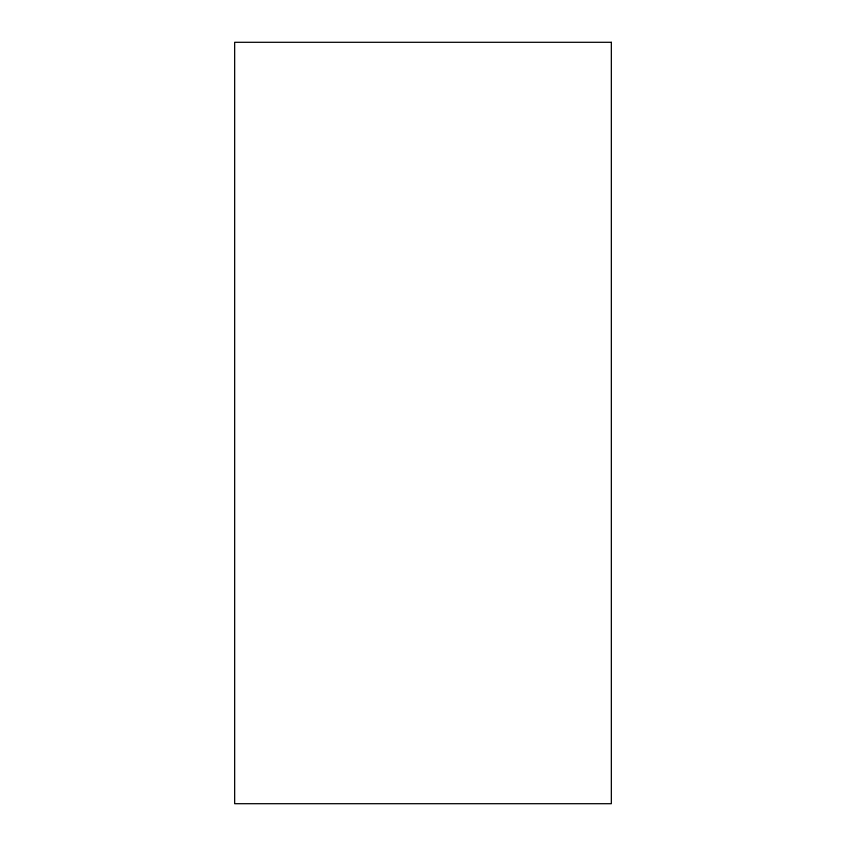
<?xml version="1.0" encoding="UTF-8"?>
<svg xmlns="http://www.w3.org/2000/svg" width="846" height="846" viewBox="0 0 846 846"><rect width="100%" height="100%" fill="white"/><g stroke="black" fill="none" stroke-linecap="round" stroke-linejoin="round"><path stroke-width="1.27" d="M611.341 42.3L234.659 42.3L234.659 803.7L611.341 803.7L611.341 42.3"/></g></svg>
